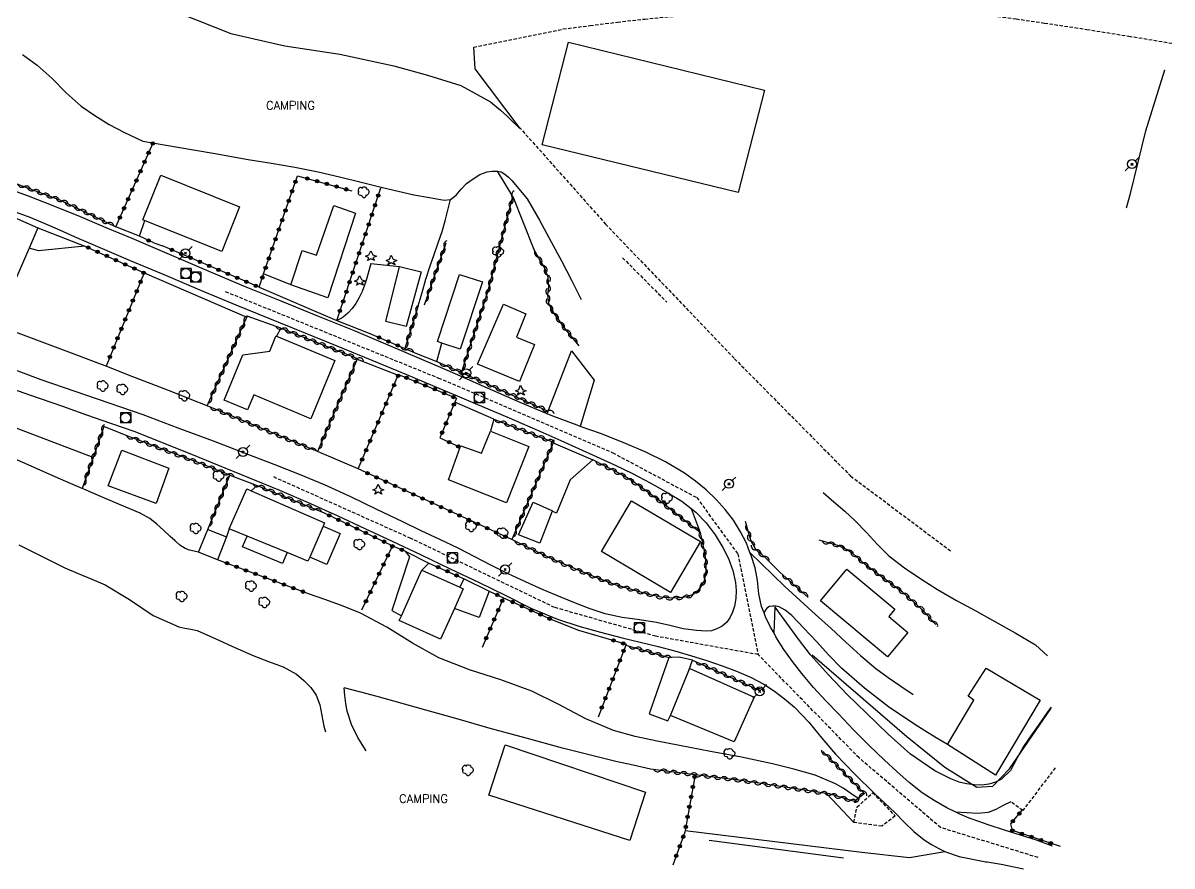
# Model space of a CAD drawing. Header units: millimetres. Extents: x 143000 to 143957, y 139149 to 140000.
# Drawn here: x 143482.5 to 143652.6, y 139247 to 139371.8 of the extents above; entities that cross this region are included whole.
import ezdxf
from ezdxf.enums import TextEntityAlignment as Align

# ---------------------------------------------------------------- set-up
doc = ezdxf.new("R2010")
doc.units = ezdxf.units.MM
doc.linetypes.add('DASHED', pattern=[0.75, 0.5, -0.25])
doc.layers.get('0').update_dxf_attribs({"linetype": 'CONTINUOUS'})
for name, color, linetype in [('W0001', 6, 'DASHED'), ('W0008', 7, 'CONTINUOUS'), ('W0017', 7, 'CONTINUOUS'), ('W0101', 7, 'CONTINUOUS'), ('W0104', 1, 'CONTINUOUS'), ('W0112', 1, 'DASHED'), ('W0211', 2, 'CONTINUOUS'), ('W0214', 2, 'CONTINUOUS'), ('W0300', 7, 'CONTINUOUS'), ('W0303', 7, 'CONTINUOUS'), ('W0310', 3, 'CONTINUOUS'), ('W0322', 7, 'CONTINUOUS'), ('W0323', 7, 'CONTINUOUS'), ('W0330', 7, 'CONTINUOUS'), ('W0420', 7, 'CONTINUOUS'), ('W0473', 7, 'CONTINUOUS'), ('W0515', 5, 'CONTINUOUS'), ('W0984', 7, 'CONTINUOUS')]:
    doc.layers.add(name, color=color, linetype=linetype)
doc.styles.get("Standard").update_dxf_attribs({"font": 'romans.shx', "width": 0.85})

# ---------------------------------------------------------------- blocks, each defined once
blk = doc.blocks.new('T420')
for p, q in [((0.75, 0.75), (-0.75, 0.75)), ((-0.75, 0.75), (-0.75, -0.75)), ((0.75, 0.75), (0.75, -0.75)), ((0.75, -0.75), (-0.75, -0.75))]:
    blk.add_line(p, q)
blk.add_ellipse((0, 0), major_axis=(-0.53, 0.53), ratio=1, start_param=3.926991, end_param=10.210176)
blk = doc.blocks.new('T300')
for p, q in [((-0.8, 0.51), (-0.86, 0.34)), ((-0.86, 0.34), (-0.86, 0.17)), ((-0.86, 0.17), (-0.74, 0.06)), ((-0.69, 0.63), (-0.8, 0.51)), ((-0.8, -0.06), (-0.74, 0.06)), ((-0.74, 0.06), (-0.69, 0.11)), ((-0.57, 0.69), (-0.69, 0.63)), ((-0.46, 0.69), (-0.57, 0.69)), ((-0.29, 0.63), (-0.46, 0.69)), ((-0.29, 0.63), (-0.17, 0.74)), ((-0.23, 0.57), (-0.29, 0.63)), ((-0.17, 0.74), (-0.06, 0.8)), ((-0.06, 0.8), (0.06, 0.8)), ((0.06, 0.8), (0.23, 0.74)), ((0.23, 0.74), (0.34, 0.63)), ((0.34, 0.63), (0.4, 0.51)), ((0.46, 0.46), (0.34, 0.46)), ((0.4, 0.51), (0.4, 0.46)), ((0.57, 0.4), (0.46, 0.46)), ((0.57, 0.4), (0.69, 0.29)), ((0.69, 0.29), (0.74, 0.17)), ((0.74, 0.06), (0.69, -0.17)), ((0.74, 0.17), (0.74, 0.06)), ((-0.8, -0.17), (-0.8, -0.06)), ((-0.8, -0.23), (-0.8, -0.17)), ((-0.74, -0.34), (-0.8, -0.23)), ((-0.69, -0.4), (-0.74, -0.34)), ((-0.51, -0.46), (-0.69, -0.4)), ((-0.4, -0.46), (-0.51, -0.46)), ((-0.4, -0.46), (-0.34, -0.46)), ((-0.34, -0.46), (-0.34, -0.4)), ((-0.34, -0.51), (-0.34, -0.46)), ((-0.29, -0.63), (-0.34, -0.51)), ((-0.17, -0.74), (-0.29, -0.63)), ((-0.06, -0.8), (-0.17, -0.74)), ((0.06, -0.8), (-0.06, -0.8)), ((0.17, -0.74), (0.06, -0.8)), ((0.23, -0.69), (0.17, -0.74)), ((0.29, -0.46), (0.23, -0.46)), ((0.29, -0.63), (0.23, -0.69)), ((0.46, -0.4), (0.29, -0.46)), ((0.34, -0.51), (0.29, -0.63)), ((0.34, -0.51), (0.34, -0.46)), ((0.57, -0.34), (0.46, -0.4)), ((0.63, -0.29), (0.57, -0.34)), ((0.69, -0.17), (0.63, -0.29))]:
    blk.add_line(p, q)
blk = doc.blocks.new('T303')
for p, q in [((-0.77, 0), (-0.28, 0.21)), ((-0.28, -0.21), (-0.77, 0)), ((-0.28, 0.21), (0, 0.83)), ((0, 0.83), (0.28, 0.21)), ((0.28, 0.21), (0.83, 0)), ((0.83, 0), (0.28, -0.21)), ((-0.49, -0.63), (-0.28, -0.21)), ((0, -0.35), (-0.49, -0.63)), ((0.56, -0.63), (0, -0.35)), ((0.28, -0.21), (0.56, -0.63))]:
    blk.add_line(p, q)
blk = doc.blocks.new('T473')
for p, q in [((-0.166667, 0.166667), (0.166667, -0.166667)), ((-0.166667, -0.166667), (0.166667, 0.166667)), ((0.500001, 0.500001), (1.000002, 1.000002)), ((-1.000002, -1.000002), (-0.500001, -0.500001))]:
    blk.add_line(p, q)
blk.add_ellipse((0, 0), major_axis=(0.471405, 0.471405), ratio=1, start_param=5.4977871438, end_param=11.780972451)
blk = doc.blocks.new('t323o')
at = {"color": 0, "linetype": 'Continuous'}
for radius in [0.25, 0.15]:
    blk.add_circle((0, 0), radius, dxfattribs=at)
blk = doc.blocks.new('t322o')
at = {"color": 0, "linetype": 'Continuous'}
for radius in [0.25, 0.15]:
    blk.add_circle((0, 0), radius, dxfattribs=at)
blk = doc.blocks.new('t310o')
at = {"color": 0, "linetype": 'Continuous'}
for centre, start, end in [((-0.5, 0.38), 216.8699, 323.1304), ((0.5, -0.37), 36.8699, 143.1303)]:
    blk.add_arc(centre, 0.625, start, end, dxfattribs=at)

msp = doc.modelspace()

# ---------------------------------------------------------------- linework, layer by layer
at = {"layer": 'W0001'}
for points in [[(143512.42, 139332.07), (143543.98, 139319.27), (143569.77, 139308.21), (143582.21, 139301.57), (143588.29, 139293.26), (143591.31, 139278.34)], [(143591.31, 139278.34), (143576.14, 139281.05), (143561.17, 139285.31), (143539.89, 139295.53), (143519.53, 139304.65)], [(143632.75, 139248.31), (143618.32, 139252.73), (143606.24, 139263.06), (143591.31, 139278.34)]]:
    msp.add_lwpolyline(points, dxfattribs=at)
at = {"layer": 'W0008'}
for points in [[(143498.61, 139339.9), (143494.8, 139341.51), (143491, 139343.12), (143487.18, 139344.67), (143483.27, 139346.17), (143479.34, 139347.62)], [(143480.93, 139343.99), (143483.49, 139343.05), (143485.69, 139342.14), (143487.88, 139341.18), (143490.06, 139340.22), (143492.82, 139339.04), (143495.57, 139337.86), (143498.32, 139336.68)], [(143634.91, 139249.99), (143632.54, 139250.85), (143630.15, 139251.61), (143627.76, 139252.37), (143625.38, 139253.16), (143623.97, 139253.65), (143622.57, 139254.15), (143621.19, 139254.71), (143620.57, 139255.01), (143619.26, 139255.65), (143617.38, 139256.73), (143615.58, 139257.9), (143613.66, 139259.4), (143611.83, 139261.03), (143610.03, 139262.7), (143607.7, 139264.93), (143605.42, 139267.22), (143603.18, 139269.56), (143601.32, 139271.51), (143599.49, 139273.49), (143597.76, 139275.55), (143596.4, 139277.3), (143595.11, 139279.1), (143593.94, 139280.97), (143593.66, 139281.49), (143593.14, 139282.42), (143592.41, 139283.92), (143592.18, 139284.5), (143591.81, 139285.45), (143591.42, 139287.34), (143591.21, 139289.29), (143590.86, 139291.2), (143590.28, 139293.02), (143590.1, 139293.46), (143589.57, 139294.81), (143588.71, 139296.51), (143587.64, 139298.21), (143586.41, 139299.81), (143585.08, 139301.31), (143583.61, 139302.71), (143582.04, 139303.99), (143580.4, 139305.18), (143577.61, 139306.85), (143574.67, 139308.27), (143571.67, 139309.58), (143568.11, 139311), (143564.95, 139312.11), (143564.49, 139312.27), (143560.89, 139313.6), (143560.06, 139313.95), (143556.05, 139315.64), (143551.25, 139317.78), (143546.44, 139319.9), (143543.51, 139321.16), (143541.49, 139322.03), (143536.53, 139324.14), (143531.56, 139326.23), (143526.14, 139328.44), (143520.7, 139330.62), (143515.27, 139332.83), (143509.7, 139335.17), (143504.16, 139337.53), (143498.61, 139339.9)], [(143498.32, 139336.68), (143503.54, 139334.47), (143508.75, 139332.27), (143513.98, 139330.09), (143518.96, 139328.06), (143523.95, 139326.06), (143528.94, 139324.05), (143534.1, 139321.92), (143539.25, 139319.78), (143544.39, 139317.62), (143546.75, 139316.63), (143549.42, 139315.5), (143554.44, 139313.36), (143559.44, 139311.19), (143562.08, 139310.03), (143564.71, 139308.86), (143567.33, 139307.66), (143570.03, 139306.41), (143572.71, 139305.14), (143575.33, 139303.75), (143577.69, 139302.44), (143580.01, 139301.05), (143580.72, 139300.48), (143581.39, 139299.96), (143582.09, 139299.4), (143583.59, 139297.82), (143584.94, 139296.07), (143586.08, 139294.21), (143586.9, 139292.55), (143587.58, 139290.8), (143587.96, 139289.01), (143588.04, 139287.84), (143588.01, 139286.65), (143587.8, 139285.5), (143587.51, 139284.63), (143587.13, 139283.79), (143586.61, 139283.08), (143585.97, 139282.55), (143585.21, 139282.14), (143584.41, 139281.87), (143583.69, 139281.8), (143582.94, 139281.83), (143582.19, 139281.9), (143580.2, 139282.17), (143578.23, 139282.63), (143576.26, 139283.08), (143573.72, 139283.47), (143571.18, 139283.85), (143568.68, 139284.38), (143566.46, 139285.1), (143564.28, 139285.95), (143562.11, 139286.84), (143559.48, 139287.94), (143556.88, 139289.1), (143554.3, 139290.31), (143551.82, 139291.54), (143549.37, 139292.82), (143546.9, 139294.08), (143544.17, 139295.39), (143541.42, 139296.67), (143538.68, 139297.96), (143534.83, 139299.82), (143530.99, 139301.69), (143527.11, 139303.46), (143523.39, 139305), (143519.64, 139306.46), (143515.88, 139307.91), (143510.67, 139309.9), (143505.46, 139311.87), (143500.25, 139313.83)], [(143500.25, 139313.83), (143495.21, 139315.54), (143490.17, 139317.25), (143485.15, 139319.01), (143479.15, 139321.25)], [(143478.87, 139318.35), (143483.58, 139316.72), (143488.3, 139315.1), (143491.86, 139313.84), (143495.43, 139312.6), (143499, 139311.35)], [(143499, 139311.35), (143503.08, 139309.71), (143507.16, 139308.08), (143511.24, 139306.43), (143515.85, 139304.56), (143520.46, 139302.67), (143525.04, 139300.7), (143527.22, 139299.72), (143529.08, 139298.87), (143533.09, 139296.99), (143537.11, 139295.1), (143541.41, 139293.08), (143545.72, 139291.04), (143550.02, 139289.01), (143553.84, 139287.12), (143557.66, 139285.23), (143561.58, 139283.57), (143564.74, 139282.55), (143567.96, 139281.68), (143571.19, 139280.84), (143573.84, 139280.18), (143576.49, 139279.53), (143579.13, 139278.83), (143581.43, 139278.17), (143583.72, 139277.45), (143585.98, 139276.66), (143588.08, 139275.87), (143590.16, 139275.01), (143592.14, 139273.98), (143593.72, 139272.94), (143595.23, 139271.77), (143596.67, 139270.54), (143598.8, 139268.34), (143600.74, 139265.95), (143602.74, 139263.61), (143605.6, 139260.65), (143608.54, 139257.78), (143611.53, 139254.95), (143612.94, 139253.55), (143614.36, 139252.16), (143615.89, 139250.92), (143616.96, 139250.24), (143618.07, 139249.62), (143618.95, 139249.2), (143619.21, 139249.08), (143621.09, 139248.45), (143623.05, 139248.04), (143625.02, 139247.67), (143625.2, 139247.65), (143627.31, 139247.32), (143627.31, 139247.32), (143630.59, 139246.63)]]:
    msp.add_lwpolyline(points, dxfattribs=at)
at = {"layer": 'W0017'}
for points in [[(143499.7, 139340.24), (143500.49, 139342.58)], [(143491.63, 139338.8), (143484.75, 139338.08), (143483.36, 139338.49)], [(143533.96, 139336.21), (143533.68, 139335.14), (143533.39, 139334.06), (143533.05, 139333), (143532.67, 139332.08), (143532.24, 139331.17), (143531.72, 139330.31), (143531.19, 139329.56), (143530.58, 139328.85), (143529.89, 139328.27), (143529.58, 139328.09), (143529.25, 139327.92), (143528.92, 139327.76)], [(143533.96, 139336.21), (143538.2, 139335.78)], [(143522.13, 139333.06), (143518.09, 139334.68)], [(143520.62, 139326.65), (143520, 139325.45)], [(143543.73, 139321.69), (143544.47, 139324.44)], [(143560.06, 139313.95), (143560.23, 139314.38), (143560.27, 139314.49), (143563.67, 139323.29), (143567.05, 139318.97), (143564.95, 139312.11)], [(143552.16, 139313.2), (143551.66, 139311.42)], [(143566.82, 139307.14), (143563.48, 139304.18), (143561.44, 139299.28), (143560.83, 139299.56)], [(143513.01, 139296.95), (143512.61, 139295.76)], [(143539.06, 139293.65), (143539.7, 139292.78), (143537.05, 139284.86), (143538.48, 139284.05)], [(143590.1, 139293.46), (143591.82, 139291.78), (143593.54, 139290.1), (143595.27, 139288.43), (143597.53, 139286.34), (143599.81, 139284.27), (143602.1, 139282.21), (143604.28, 139280.19), (143606.48, 139278.19), (143608.75, 139276.28), (143610.56, 139274.95), (143612.41, 139273.68), (143614.27, 139272.41)], [(143542.56, 139291.89), (143541.52, 139290.84)], [(143547.14, 139288.31), (143547.8, 139289.55)], [(143551.46, 139287.72), (143549.98, 139283.83), (143546.33, 139285.15)], [(143619.33, 139265.04), (143617.66, 139266.04), (143616, 139267.03), (143614.35, 139268.07), (143610.63, 139270.62), (143607.05, 139273.36), (143603.65, 139276.33), (143601.76, 139278.25), (143599.93, 139280.26), (143598.06, 139282.23), (143597.18, 139283.18), (143596.3, 139284.13), (143595.29, 139284.9), (143594.86, 139285.15), (143594.41, 139285.39), (143593.96, 139285.51), (143593.48, 139285.52), (143592.99, 139285.44), (143592.6, 139285.23), (143592.44, 139285.01), (143592.31, 139284.76), (143592.18, 139284.5)], [(143578.1, 139277.91), (143575.15, 139269.57), (143577.93, 139268.54), (143578.31, 139269.32)], [(143581.07, 139275.99), (143581.61, 139277.51)], [(143605.49, 139253.5), (143601.43, 139257.77)], [(143580.5, 139252.29), (143606.67, 139249.08), (143613.71, 139248.32), (143618.95, 139249.2)]]:
    msp.add_lwpolyline(points, dxfattribs=at)
at = {"layer": 'W0101'}
for points in [[(143648.7, 139355.87), (143651.53, 139364.87), (143651.53, 139364.87), (143651.53, 139364.87)], [(143646.43, 139346.57), (143648.7, 139355.87)], [(143645.83, 139344.47), (143646.43, 139346.57)]]:
    msp.add_lwpolyline(points, dxfattribs=at)
at = {"layer": 'W0104'}
for points in [[(143563.21, 139368.97), (143592.24, 139361.89), (143588.36, 139346.71), (143559.32, 139353.79)], [(143502.85, 139349.31), (143514.54, 139344.62), (143511.89, 139338.01), (143500.2, 139342.7)], [(143477.71, 139344.53), (143484.67, 139341.49), (143483.36, 139338.49), (143479.05, 139328.62), (143472.09, 139331.66)], [(143531.69, 139343.67), (143527.62, 139331.14), (143522.13, 139333.06), (143523.78, 139338.14), (143525.93, 139337.44), (143528.51, 139344.79)], [(143541.44, 139334.97), (143539.2, 139326.89), (143536.17, 139327.65), (143538.2, 139335.78)], [(143550.49, 139333.49), (143547.2, 139323.54), (143544.47, 139324.44), (143543.81, 139324.66), (143547.1, 139334.61)], [(143558.2, 139324.23), (143555.98, 139318.77), (143549.74, 139321.31), (143553.59, 139330.2), (143556.92, 139328.77), (143555.52, 139325.33)], [(143512.23, 139316.01), (143515, 139322.68), (143519, 139323.25), (143519.92, 139325.48), (143520, 139325.45), (143528.64, 139321.86), (143525.06, 139313.25), (143516.62, 139316.76), (143515.71, 139314.57)], [(143554.05, 139300.79), (143545.47, 139304.2), (143547.21, 139309.01), (143547.3, 139309.24), (143550.35, 139308.13), (143551.66, 139311.42), (143557.37, 139309.14)], [(143497.09, 139308.61), (143504.08, 139305.92), (143502.18, 139300.72), (143495.05, 139303.31)], [(143513.01, 139296.95), (143515.58, 139302.86), (143516.23, 139302.57), (143516.27, 139302.56), (143527.12, 139297.82), (143526.9, 139297.33), (143524.91, 139292.75), (143524.66, 139292.17), (143521.58, 139293.43), (143515.64, 139295.87)], [(143557.99, 139300.9), (143560.85, 139299.62), (143560.83, 139299.56), (143558.99, 139294.84), (143555.83, 139296.07)], [(143568.11, 139293.6), (143572.55, 139301.1), (143582.77, 139295.05), (143578.32, 139287.55)], [(143509.82, 139296.87), (143512.61, 139295.76), (143511.27, 139292.38), (143508.47, 139293.5)], [(143538.18, 139283.38), (143538.48, 139284.05), (143541.23, 139290.18), (143541.52, 139290.84), (143547.14, 139288.31), (143547.64, 139288.09), (143546.33, 139285.15), (143544.3, 139280.63)], [(143613.49, 139281.6), (143610.48, 139277.99), (143600.54, 139286.27), (143604.46, 139290.97), (143611.55, 139285.07), (143610.64, 139283.98)], [(143578.31, 139269.32), (143581.07, 139275.99), (143581.19, 139276.28), (143590.7, 139272.05), (143587.75, 139265.42)], [(143625.06, 139276.35), (143633.08, 139271.57), (143626.46, 139260.47), (143619.33, 139265.04), (143623.24, 139271.61), (143622.38, 139272.17)], [(143553.85, 139264.99), (143574.62, 139257.98), (143572.3, 139250.8), (143551.44, 139257.53)]]:
    msp.add_lwpolyline(points, close=True, dxfattribs=at)
for points in [[(143526.9, 139297.33), (143529.41, 139296.27), (143527.47, 139291.67), (143524.91, 139292.75)], [(143521.58, 139293.43), (143520.89, 139291.8), (143514.97, 139294.3), (143515.64, 139295.87)]]:
    msp.add_lwpolyline(points, dxfattribs=at)
at = {"layer": 'W0112'}
for points in [[(143562.43, 139370.92), (143566.45, 139371.43), (143570.48, 139371.94), (143574.51, 139372.39), (143578.88, 139372.8), (143583.26, 139373.14), (143587.64, 139373.42), (143591.02, 139373.64), (143594.39, 139373.82), (143597.77, 139373.93), (143601.76, 139373.95), (143605.75, 139373.87), (143609.74, 139373.77), (143613.51, 139373.71), (143617.28, 139373.63), (143621.05, 139373.43), (143625.28, 139372.99), (143629.51, 139372.41), (143633.72, 139371.8), (143639.96, 139370.86), (143646.19, 139369.86), (143652.58, 139368.82)], [(143549.19, 139368.21), (143562.43, 139370.92)], [(143555.93, 139356.4), (143568.72, 139342.05), (143587.81, 139322.13), (143605, 139304.77), (143619.78, 139293.7)], [(143571.23, 139337.07), (143577.78, 139330.51)], [(143635.3, 139261.58), (143630.48, 139255.26), (143628.7, 139256.56)]]:
    msp.add_lwpolyline(points, dxfattribs=at)
msp.add_lwpolyline([(143605.94, 139255.76), (143608.28, 139257.9), (143611.58, 139254.46), (143609.62, 139252.93), (143605.49, 139253.5)], close=True, dxfattribs=at)
at = {"layer": 'W0211'}
for points in [[(143482.39, 139367.15), (143484.56, 139365.55), (143486.77, 139363.58), (143488.86, 139361.46), (143491.08, 139359.51), (143493.09, 139358.1), (143495.2, 139356.81), (143497.37, 139355.64), (143498.31, 139355.19), (143499.25, 139354.76), (143500.19, 139354.33)], [(143500.19, 139354.33), (143505.4, 139353.43), (143510.61, 139352.53), (143515.81, 139351.62), (143519.27, 139351.04), (143522.72, 139350.45), (143526.16, 139349.79), (143529.34, 139349.05), (143532.51, 139348.24), (143535.68, 139347.47), (143538, 139346.91), (143540.32, 139346.36), (143542.66, 139345.96), (143543.73, 139345.77), (143544.8, 139345.61), (143545.77, 139345.71), (143546.62, 139346.31), (143547.35, 139347.2), (143548.14, 139348.03), (143549.09, 139348.74), (143550.1, 139349.37), (143551.17, 139349.76), (143551.87, 139349.87), (143552.6, 139349.89), (143552.71, 139349.87), (143553.27, 139349.76), (143553.82, 139349.45), (143554.33, 139348.99), (143554.82, 139348.52), (143557.13, 139345.8), (143558.96, 139342.64), (143560.68, 139339.43), (143562.21, 139336.61), (143563.67, 139333.74), (143565.12, 139330.88)], [(143509.75, 139315.14), (143507.2, 139316.15), (143504.65, 139317.15), (143502.1, 139318.15), (143498.09, 139319.71), (143494.76, 139321), (143494.08, 139321.26), (143490.06, 139322.8), (143485.72, 139324.44), (143481.37, 139326.07)], [(143532.09, 139305.81), (143526.09, 139308.37)], [(143508.47, 139293.5), (143507.8, 139293.65), (143507.12, 139293.81), (143506.48, 139294.04), (143505.7, 139294.55), (143504.97, 139295.18), (143504.26, 139295.83), (143503.27, 139296.74), (143502.3, 139297.66), (143501.26, 139298.48), (143499.82, 139299.27), (143498.29, 139299.91), (143496.76, 139300.54), (143494.11, 139301.7), (143491.45, 139302.82), (143491.23, 139302.92), (143488.8, 139303.95), (143486.01, 139305.17), (143483.21, 139306.4), (143480.42, 139307.64)], [(143600.93, 139302.31), (143602.53, 139300.92), (143604.12, 139299.54), (143605.69, 139298.11), (143607.35, 139296.39), (143608.96, 139294.62), (143610.66, 139292.96), (143612.96, 139291.17), (143615.39, 139289.54), (143617.87, 139287.98), (143620.67, 139286.35), (143623.53, 139284.81), (143626.34, 139283.21), (143629.37, 139281.54), (143632.35, 139279.8), (143634.17, 139278.13)], [(143581.39, 139299.96), (143582.7, 139296.4)], [(143606.14, 139257.06), (143605.02, 139257.8), (143603.9, 139258.55), (143602.75, 139259.23), (143599.77, 139260.48), (143596.61, 139261.37), (143593.42, 139262.16), (143588.86, 139263.17), (143584.24, 139263.98), (143579.64, 139264.86), (143576.36, 139265.52), (143573.09, 139266.21), (143569.89, 139267.1), (143565.8, 139268.85), (143561.82, 139270.95), (143557.8, 139272.92), (143553.2, 139274.58), (143548.55, 139276.09), (143544.01, 139277.87), (143540.12, 139280.01), (143536.33, 139282.38), (143532.41, 139284.48), (143529.88, 139285.5), (143527.31, 139286.42), (143524.73, 139287.34)], [(143634.69, 139270.55), (143634.21, 139269.92), (143633.03, 139268.17), (143631.8, 139266.46), (143630.59, 139264.75), (143629.62, 139262.97), (143628.67, 139261.19), (143627.36, 139259.88), (143626.45, 139259.47), (143625.44, 139259.18), (143624.42, 139259.03), (143623.29, 139259.04), (143622.15, 139259.2), (143621.05, 139259.48), (143619.82, 139259.93), (143618.63, 139260.52), (143617.47, 139261.15), (143613.85, 139263.61), (143610.55, 139266.58), (143607.37, 139269.66), (143604.49, 139272.44), (143601.71, 139275.32), (143599.08, 139278.32), (143597.27, 139280.62), (143595.54, 139282.99), (143593.82, 139285.36)], [(143533.28, 139264.1), (143533.17, 139264.26), (143532.06, 139266.07), (143531.11, 139267.98), (143530.44, 139269.97), (143530.24, 139271.11), (143530.12, 139272.27), (143530.01, 139273.43)]]:
    msp.add_lwpolyline(points, dxfattribs=at)
at = {"layer": 'W0214'}
for points in [[(143505.89, 139373.14), (143513.25, 139370.23), (143521.21, 139368.43), (143529.36, 139367.2), (143537.37, 139365.47), (143542.35, 139364.1), (143547.27, 139362.54), (143551.69, 139360.16), (143553.18, 139358.92), (143554.08, 139358.05), (143554.6, 139357.56), (143556.01, 139356.2)], [(143593.66, 139281.49), (143593.82, 139285.36)], [(143575.39, 139261.38), (143572.81, 139261.96), (143570.24, 139262.54), (143567.68, 139263.14), (143562.32, 139264.5), (143556.98, 139265.95), (143551.65, 139267.42), (143546.88, 139268.76), (143542.12, 139270.12), (143537.36, 139271.46), (143534.91, 139272.12), (143532.46, 139272.78), (143530.01, 139273.43)], [(143628.7, 139256.56), (143627.6, 139255.98), (143626.5, 139255.39), (143625.37, 139254.96), (143623.81, 139254.8), (143622.19, 139254.9), (143620.57, 139255.01)]]:
    msp.add_lwpolyline(points, dxfattribs=at)
at = {"layer": 'W0300'}
for points in [[(143599.32, 139278.31), (143613.31, 139266.21), (143618.95, 139261.68), (143623.7, 139258.74), (143626.05, 139258.85), (143628.52, 139261.42), (143634.7, 139270.43)], [(143584.06, 139250.87), (143603.93, 139248.28)]]:
    msp.add_lwpolyline(points, dxfattribs=at)
at = {"layer": 'W0310'}
for points in [[(143477.03, 139349.68), (143488.02, 139345.57), (143496.21, 139341.64)], [(143547.39, 139320.07), (143551.28, 139332.01), (143554.98, 139346.13)], [(143541.9, 139330.11), (143545.11, 139339.28)], [(143564.82, 139324.02), (143563.73, 139325.35), (143562.64, 139326.68), (143561.63, 139328.07), (143561.14, 139328.79), (143560.68, 139329.54), (143560.33, 139330.31), (143560.19, 139331.56), (143560.3, 139332.88), (143560.24, 139334.16), (143559.68, 139335.62), (143558.86, 139337.02), (143558.04, 139338.42)], [(143540.99, 139329.95), (143539.02, 139323.64), (143540.72, 139322.92)], [(143509.75, 139315.14), (143515.29, 139327.61)], [(143520.62, 139326.65), (143531.99, 139322.14), (143531.96, 139322.08), (143526.09, 139308.37)], [(143543.73, 139321.69), (143547.39, 139320.07), (143560.23, 139314.38)], [(143526.09, 139308.37), (143509.75, 139315.14)], [(143494.43, 139312.11), (143492.83, 139307.5), (143491.23, 139302.92)], [(143552.16, 139313.2), (143560.99, 139309.76), (143560.96, 139309.68), (143554.86, 139295.35)], [(143509.82, 139296.87), (143513.11, 139304.9), (143508.38, 139306.77), (143498, 139310.64)], [(143582.7, 139296.4), (143580.82, 139297.89), (143578.94, 139299.38), (143577.03, 139300.84), (143575.3, 139302.13), (143573.55, 139303.4), (143571.75, 139304.58), (143570.14, 139305.48), (143568.48, 139306.31), (143566.82, 139307.14)], [(143516.27, 139302.56), (143517.12, 139303.38), (143527.03, 139299.3)], [(143592.29, 139292.77), (143591.83, 139293.14), (143591.36, 139293.51), (143590.95, 139293.9), (143590.26, 139295.14), (143589.85, 139296.58), (143589.45, 139298.02)], [(143582.7, 139296.4), (143583.06, 139294.8), (143583.43, 139293.21), (143583.58, 139291.61), (143583.55, 139290.76), (143583.47, 139289.92), (143583.25, 139289.13), (143582.87, 139288.44), (143582.36, 139287.8), (143581.77, 139287.29), (143580.77, 139286.87), (143579.62, 139286.72), (143578.47, 139286.69), (143576.89, 139286.83), (143575.3, 139287.2), (143573.73, 139287.63), (143570.18, 139288.68), (143566.7, 139289.98), (143563.27, 139291.4), (143560.44, 139292.66), (143557.65, 139294.01), (143554.86, 139295.35)], [(143617.64, 139282.77), (143616.85, 139283.63), (143616.07, 139284.48), (143615.27, 139285.32), (143612.68, 139287.57), (143609.91, 139289.62), (143607.16, 139291.69), (143606.26, 139292.46), (143605.36, 139293.23), (143604.41, 139293.89), (143603.11, 139294.46), (143601.73, 139294.86), (143600.34, 139295.26)], [(143594.54, 139290.54), (143598.71, 139286.81)], [(143571.71, 139279.72), (143578.1, 139277.91)], [(143581.61, 139277.51), (143591.58, 139273.03)], [(143600.88, 139264.01), (143607.04, 139257.8), (143606.14, 139257.06), (143605.58, 139256.6), (143601.86, 139257.71), (143601.43, 139257.77), (143588.83, 139259.7), (143581.96, 139260.56), (143575.39, 139261.38)]]:
    msp.add_lwpolyline(points, dxfattribs=at)
at = {"layer": 'W0322'}
for points in [[(143554.86, 139295.35), (143532.09, 139305.81)], [(143524.73, 139287.34), (143511.27, 139292.38)]]:
    msp.add_lwpolyline(points, dxfattribs=at)
at = {"layer": 'W0323'}
for points in [[(143496.21, 139341.64), (143501.72, 139354.06)], [(143517.41, 139332.72), (143518.09, 139334.68), (143523.11, 139349.19)], [(143523.11, 139349.19), (143531.17, 139346.96)], [(143528.92, 139327.76), (143535.45, 139347.42)], [(143491.63, 139338.8), (143500.4, 139334.81), (143494.76, 139321)], [(143501.83, 139339.26), (143499.7, 139340.24)], [(143517.41, 139332.72), (143503.14, 139338.82)], [(143533.81, 139325.85), (143539.02, 139323.64)], [(143532.09, 139305.81), (143538.03, 139319.7), (143538.07, 139319.8), (143546.64, 139316.27), (143546.39, 139315.67), (143544.2, 139310.42)], [(143544.2, 139310.42), (143547.21, 139309.01)], [(143527.03, 139299.3), (143537.19, 139294.45), (143532.6, 139284.89)], [(143537.19, 139294.45), (143539.06, 139293.65)], [(143542.56, 139291.89), (143547.8, 139289.55)], [(143551.46, 139287.72), (143553.61, 139286.74), (143550.45, 139279.4)], [(143553.61, 139286.74), (143560.62, 139283.57)], [(143568.75, 139280.78), (143571.77, 139279.87), (143571.71, 139279.72), (143567.61, 139269.09)], [(143581.96, 139260.56), (143580.5, 139252.29), (143580.46, 139252.05), (143578.68, 139247.16)], [(143636.05, 139249.95), (143628.95, 139252.28), (143628.72, 139253.31), (143630.39, 139255.31)]]:
    msp.add_lwpolyline(points, dxfattribs=at)
at = {"layer": 'W0330'}
for points in [[(143555.93, 139356.4), (143549.42, 139365.01), (143549.19, 139368.21)], [(143554.98, 139346.13), (143552.71, 139349.87)], [(143540.99, 139329.95), (143541.56, 139331.93), (143542.13, 139333.91), (143542.73, 139335.88), (143543.32, 139337.57), (143543.94, 139339.25), (143544.51, 139340.95), (143544.95, 139342.53), (143545.36, 139344.12), (143545.77, 139345.71)], [(143554.98, 139346.13), (143558.04, 139338.42)], [(143484.67, 139341.49), (143491.63, 139338.8)], [(143499.7, 139340.24), (143496.21, 139341.64)], [(143501.83, 139339.26), (143503.14, 139338.82)], [(143500.4, 139334.81), (143515.59, 139328.25)], [(143517.41, 139332.72), (143528.92, 139327.76), (143533.81, 139325.85)], [(143520.62, 139326.65), (143515.66, 139328.41), (143515.29, 139327.61)], [(143531.96, 139322.08), (143538.03, 139319.7)], [(143540.72, 139322.92), (143543.73, 139321.69)], [(143492.83, 139307.5), (143472.45, 139315.24), (143473.97, 139320.16)], [(143552.16, 139313.2), (143546.39, 139315.67)], [(143498, 139310.64), (143494.43, 139312.11)], [(143560.96, 139309.68), (143566.82, 139307.14)], [(143513.11, 139304.9), (143517.12, 139303.38)], [(143539.06, 139293.65), (143542.56, 139291.89)], [(143594.54, 139290.54), (143592.29, 139292.77)], [(143547.8, 139289.55), (143551.46, 139287.72)], [(143560.62, 139283.57), (143564.73, 139281.95), (143568.75, 139280.78)], [(143581.61, 139277.51), (143579.62, 139277.96), (143578.1, 139277.91)]]:
    msp.add_lwpolyline(points, dxfattribs=at)
at = {"layer": 'W0515'}
for points in [[(143481.86, 139294.57), (143484.13, 139293.46), (143486.39, 139292.29), (143488.66, 139291.18), (143490.64, 139290.33), (143492.64, 139289.52), (143494.61, 139288.65), (143498.23, 139286.47), (143501.75, 139284.1), (143505.54, 139282.43), (143506.43, 139282.24), (143507.33, 139282.08), (143508.24, 139281.92)], [(143508.24, 139281.92), (143511.03, 139280.66), (143513.82, 139279.39), (143516.62, 139278.14), (143518.8, 139277.33), (143520.99, 139276.54), (143522.96, 139275.42), (143524.06, 139274.51), (143525.07, 139273.48), (143525.89, 139272.34), (143526.42, 139270.89), (143526.7, 139269.31), (143527.02, 139267.73), (143527.25, 139266.9)]]:
    msp.add_lwpolyline(points, dxfattribs=at)

# ---------------------------------------------------------------- block references
at = {"layer": 'W0300', "rotation": 359.9999899820874}
for p in [(143532.95, 139346.75), (143552.85, 139337.94), (143494.29, 139318.08), (143497.22, 139317.57), (143506.39, 139316.64), (143511.47, 139304.74), (143577.86, 139301.49), (143548.84, 139297.3), (143508.06, 139296.99), (143553.51, 139296.32), (143532.29, 139294.62), (143505.99, 139286.93), (143516.27, 139288.46), (143518.24, 139286.06), (143587.11, 139263.65), (143548.37, 139261.21)]:
    msp.add_blockref('T300', p, dxfattribs=at)
at = {"layer": 'W0303', "rotation": 359.9999899820874}
for p in [(143533.96, 139337.28), (143536.99, 139336.64), (143532.31, 139333.62), (143556.14, 139317.36), (143535.05, 139302.72)]:
    msp.add_blockref('T303', p, dxfattribs=at)
at = {"layer": 'W0310'}
for p, rotation in [((143482.65, 139347.58), 339.4982559746869), ((143484.05, 139347.05), 339.4982559746869), ((143485.46, 139346.53), 339.4982559746869), ((143486.86, 139346), 339.4982559746869), ((143488.26, 139345.46), 334.3510394273579), ((143554.56, 139344.53), 75.32876010049877), ((143554.94, 139345.98), 75.32876010049877), ((143489.61, 139344.81), 334.3510394273579), ((143490.96, 139344.16), 334.3510394273579), ((143492.31, 139343.51), 334.3510394273579), ((143554.18, 139343.08), 75.32876010049877), ((143493.67, 139342.86), 334.3510394273579), ((143495.02, 139342.21), 334.3510394273579), ((143553.8, 139341.62), 75.32876010049877), ((143553.42, 139340.17), 75.32876010049877), ((143544.87, 139338.61), 70.75339194092709), ((143553.04, 139338.72), 75.32876010049877), ((143544.38, 139337.2), 70.75339194092709), ((143552.66, 139337.27), 75.32876010049877), ((143558.76, 139337.18), 120.3938490555284), ((143543.39, 139334.36), 70.75339194092709), ((143543.88, 139335.78), 70.75339194092709), ((143551.9, 139334.37), 75.32876010049877), ((143552.28, 139335.82), 75.32876010049877), ((143559.52, 139335.89), 120.4064457401657), ((143560.1, 139334.51), 111.0007863298167), ((143542.89, 139332.95), 70.75339194092709), ((143551.52, 139332.92), 75.32876010049877), ((143560.29, 139333.04), 92.6005269725973), ((143542.4, 139331.53), 70.75339194092709), ((143551.11, 139331.48), 71.97751366884324), ((143560.19, 139331.54), 96.25465319147892), ((143550.64, 139330.05), 71.97751366884324), ((143560.43, 139330.07), 114.577666974655), ((143540.26, 139327.61), 252.6718136015202), ((143540.71, 139329.04), 252.6718136015202), ((143550.18, 139328.62), 71.97751366884324), ((143561.16, 139328.77), 123.871554975905), ((143514.62, 139326.11), 66.05457121016666), ((143515.23, 139327.48), 66.05457121016666), ((143520.82, 139326.57), 338.3568777574715), ((143539.82, 139326.18), 252.6718136015202), ((143549.71, 139327.2), 71.97751366884324), ((143562.02, 139327.53), 125.8873222276226), ((143562.92, 139326.34), 129.41351981404), ((143514.01, 139324.74), 66.05457121016666), ((143522.21, 139326.02), 338.3568777574715), ((143523.61, 139325.46), 338.3568777574715), ((143525, 139324.91), 338.3568777574715), ((143539.37, 139324.74), 252.6718136015202), ((143548.79, 139324.34), 71.97751366884324), ((143549.25, 139325.77), 71.97751366884324), ((143563.87, 139325.18), 129.4346608172132), ((143513.4, 139323.37), 66.05457121016666), ((143526.39, 139324.36), 338.3568777574715), ((143527.79, 139323.8), 338.3568777574715), ((143529.18, 139323.25), 338.3568777574715), ((143539.34, 139323.51), 336.9401794457565), ((143548.32, 139322.92), 71.97751366884324), ((143512.79, 139322), 66.05457121016666), ((143530.58, 139322.7), 338.3568777574715), ((143531.41, 139320.78), 246.8079676648603), ((143531.97, 139322.14), 338.3568777574715), ((143547.86, 139321.49), 71.97751366884324), ((143511.58, 139319.26), 66.05457121016666), ((143512.19, 139320.63), 66.05457121016666), ((143530.82, 139319.4), 246.8079676648603), ((143545.1, 139321.08), 336.1043417848385), ((143546.48, 139320.47), 336.1043417848385), ((143547.85, 139319.86), 336.0988399913378), ((143510.97, 139317.88), 66.05457121016666), ((143530.23, 139318.02), 246.8079676648603), ((143549.22, 139319.26), 336.0988399913378), ((143550.59, 139318.65), 336.0988399913378), ((143551.96, 139318.04), 336.0988399913378), ((143510.36, 139316.51), 66.05457121016666), ((143529.64, 139316.64), 246.8079676648603), ((143553.33, 139317.43), 336.0988399913378), ((143554.7, 139316.83), 336.0988399913378), ((143556.08, 139316.22), 336.0988399913378), ((143511.14, 139314.57), 157.479799284845), ((143529.04, 139315.26), 246.8079676648603), ((143557.45, 139315.61), 336.0988399913378), ((143558.82, 139315), 336.0988399913378), ((143560.19, 139314.39), 336.0988399913378), ((143512.52, 139313.99), 157.479799284845), ((143513.91, 139313.42), 157.479799284845), ((143515.29, 139312.84), 157.479799284845), ((143527.86, 139312.5), 246.8079676648603), ((143528.45, 139313.88), 246.8079676648603), ((143553.23, 139312.78), 338.7238338762423), ((143494.19, 139311.41), 250.7968980741847), ((143516.68, 139312.27), 157.479799284845), ((143518.06, 139311.7), 157.479799284845), ((143519.45, 139311.12), 157.479799284845), ((143527.27, 139311.13), 246.8079676648603), ((143554.62, 139312.24), 338.7238338762423), ((143556.02, 139311.7), 338.7238338762423), ((143557.42, 139311.15), 338.7238338762423), ((143493.7, 139310), 250.7968980741847), ((143498.79, 139310.35), 159.505692637182), ((143500.19, 139309.83), 159.505692637182), ((143501.6, 139309.3), 159.505692637182), ((143520.84, 139310.55), 157.479799284845), ((143522.22, 139309.97), 157.479799284845), ((143523.61, 139309.4), 157.479799284845), ((143526.68, 139309.75), 246.8079676648603), ((143558.82, 139310.61), 338.7238338762423), ((143560.21, 139310.06), 338.7238338762423), ((143560.73, 139309.15), 246.9414966876407), ((143492.71, 139307.16), 250.7996594460597), ((143493.21, 139308.58), 250.7968980741847), ((143503, 139308.78), 159.505692637182), ((143504.41, 139308.25), 159.505692637182), ((143505.81, 139307.72), 159.505692637182), ((143524.99, 139308.82), 157.479799284845), ((143560.14, 139307.77), 246.9414966876407), ((143492.22, 139305.75), 250.7996594460597), ((143507.22, 139307.2), 159.505692637182), ((143508.62, 139306.67), 158.485527791283), ((143510.02, 139306.12), 158.485527791283), ((143559.56, 139306.39), 246.9414966876407), ((143568.16, 139306.47), 153.2967204307078), ((143569.5, 139305.8), 153.2967204319157), ((143491.73, 139304.33), 250.7996594460597), ((143511.41, 139305.57), 158.485527791283), ((143512.81, 139305.02), 158.485527791283), ((143512.66, 139303.81), 67.70820338252612), ((143558.97, 139305.01), 246.9414966876407), ((143570.83, 139305.09), 150.9122926122639), ((143572.12, 139304.34), 146.8557305478857), ((143512.09, 139302.42), 67.70820338252612), ((143517.41, 139303.26), 337.597757177967), ((143518.8, 139302.69), 337.597757177967), ((143557.79, 139302.25), 246.9414966876407), ((143558.38, 139303.63), 246.9414966876407), ((143573.38, 139303.52), 146.8557305478857), ((143574.6, 139302.64), 144.042851558125), ((143511.52, 139301.04), 67.70820338252612), ((143520.19, 139302.12), 337.597757177967), ((143521.57, 139301.55), 337.597757177967), ((143522.96, 139300.98), 337.597757177967), ((143557.21, 139300.87), 246.9414966876407), ((143575.81, 139301.76), 143.1672350637332), ((143577.01, 139300.86), 143.1672350637332), ((143510.95, 139299.65), 67.70820338252612), ((143524.35, 139300.41), 337.597757177967), ((143525.73, 139299.83), 337.597757177967), ((143556.62, 139299.49), 246.9414966876407), ((143578.2, 139299.94), 142.5566858412616), ((143579.38, 139299.03), 141.5864631992625), ((143510.38, 139298.26), 67.70820338252612), ((143556.03, 139298.11), 246.9414966876407), ((143580.56, 139298.09), 141.5864631992625), ((143581.73, 139297.16), 141.60130351646), ((143555.44, 139296.73), 246.9414966876407), ((143582.91, 139295.48), 282.9841288217973), ((143589.85, 139296.57), 105.6082728364165), ((143556.21, 139294.7), 154.3449857539995), ((143557.56, 139294.05), 154.3449857539995), ((143583.24, 139294.02), 283.018211483869), ((143590.26, 139295.13), 119.3533444790137), ((143591.02, 139293.84), 136.1949534033079), ((143601.78, 139294.84), 163.8034042362564), ((143603.22, 139294.41), 156.5353648729012), ((143604.57, 139293.78), 145.2581252673707), ((143558.91, 139293.4), 154.3202983977482), ((143560.26, 139292.75), 154.3202983977482), ((143583.49, 139292.54), 275.1750678651588), ((143592.16, 139292.87), 141.673743720204), ((143605.77, 139292.88), 139.3198941543407), ((143561.63, 139292.13), 155.9453684945732), ((143563, 139291.52), 155.9453684945732), ((143564.39, 139290.94), 157.5485713240557), ((143583.56, 139291.05), 268.439008458193), ((143606.91, 139291.9), 139.3881981516353), ((143608.1, 139290.99), 143.1533852076076), ((143565.77, 139290.37), 157.5485713240557), ((143567.16, 139289.81), 159.4692047446152), ((143568.57, 139289.28), 159.4692047446152), ((143583.37, 139289.56), 254.1414012071365), ((143595.66, 139289.54), 318.2320596217961), ((143609.3, 139290.09), 143.1533852076076), ((143610.5, 139289.19), 143.4493697041994), ((143569.97, 139288.76), 159.4692047446152), ((143571.41, 139288.32), 163.4725744542254), ((143572.84, 139287.89), 163.4725744542254), ((143574.29, 139287.48), 164.921042317212), ((143581.62, 139287.23), 202.4929959285379), ((143582.71, 139288.24), 231.4931257795161), ((143596.78, 139288.54), 318.2320596217961), ((143597.9, 139287.54), 318.2320596217961), ((143611.7, 139288.3), 143.4493697041994), ((143612.9, 139287.39), 138.9508787241073), ((143575.74, 139287.1), 166.6384967421035), ((143577.2, 139286.8), 174.9522740483272), ((143578.7, 139286.69), 181.7930214656775), ((143580.19, 139286.8), 187.4739659225558), ((143614.03, 139286.4), 138.9508787241073), ((143615.16, 139285.42), 138.9508787241073), ((143616.2, 139284.34), 132.3499551181218), ((143617.21, 139283.23), 132.3135030804158), ((143573.16, 139279.31), 344.1577029727371), ((143574.6, 139278.9), 344.1577029727371), ((143576.04, 139278.49), 344.1577029727371), ((143577.49, 139278.09), 344.1577029727371), ((143582.98, 139276.9), 335.7932817951371), ((143584.35, 139276.28), 335.7932817951371), ((143585.71, 139275.67), 335.7932817951371), ((143587.08, 139275.05), 335.7932817951371), ((143588.45, 139274.44), 335.7932817951371), ((143589.82, 139273.82), 335.7932817951371), ((143591.19, 139273.21), 335.7932817951371), ((143601.41, 139263.48), 314.7591850153154), ((143602.47, 139262.41), 314.7591850153154), ((143603.53, 139261.35), 314.7591850153154), ((143576.87, 139261.2), 172.8449414855238), ((143578.36, 139261.01), 172.8449414855238), ((143579.85, 139260.82), 172.8449414855238), ((143581.34, 139260.64), 172.8449414855238), ((143582.83, 139260.45), 172.8493272944783), ((143584.32, 139260.26), 172.8493272944783), ((143604.58, 139260.28), 314.7591850153154), ((143585.8, 139260.08), 172.8493272944783), ((143587.29, 139259.89), 172.8493272944783), ((143588.78, 139259.7), 172.8493272944783), ((143590.26, 139259.48), 171.3283321186915), ((143591.75, 139259.25), 171.3283321186915), ((143593.23, 139259.02), 171.3283321186915), ((143594.71, 139258.8), 171.3283321186915), ((143596.2, 139258.57), 171.3283321186915), ((143605.64, 139259.21), 314.7591850153154), ((143606.69, 139258.15), 314.7591850153154), ((143597.68, 139258.35), 171.3283321186915), ((143599.16, 139258.12), 171.3283321186915), ((143600.64, 139257.89), 171.3283321186915), ((143602.12, 139257.63), 163.412360688504), ((143603.56, 139257.2), 163.412360688504), ((143604.99, 139256.78), 163.412360688504), ((143606.27, 139257.16), 219.421041432581)]:
    msp.add_blockref('t310o', p, dxfattribs=dict(at, rotation=rotation))
at = {"layer": 'W0322'}
for p, rotation in [((143533.46, 139305.18), 155.3141501551486), ((143534.82, 139304.56), 155.3141501551486), ((143536.18, 139303.93), 155.3141501551486), ((143537.55, 139303.3), 155.3141501551486), ((143538.91, 139302.68), 155.3141501551486), ((143540.27, 139302.05), 155.3141501551486), ((143541.63, 139301.42), 155.3141501551486), ((143543, 139300.8), 155.3141501551486), ((143544.36, 139300.17), 155.3141501551486), ((143545.72, 139299.55), 155.3141501551486), ((143547.09, 139298.92), 155.3141501551486), ((143548.45, 139298.29), 155.3141501551486), ((143549.81, 139297.67), 155.3141501551486), ((143551.17, 139297.04), 155.3141501551486), ((143552.54, 139296.41), 155.3141501551486), ((143553.9, 139295.79), 155.3141501551486), ((143512.67, 139291.86), 159.4616756528416), ((143514.08, 139291.33), 159.4616756528416), ((143515.48, 139290.8), 159.4616756528416), ((143516.89, 139290.28), 159.4616756528416), ((143518.29, 139289.75), 159.4616756528416), ((143519.69, 139289.23), 159.4616756528416), ((143521.1, 139288.7), 159.4616756528416), ((143522.5, 139288.17), 159.4616756528416), ((143523.91, 139287.65), 159.4616756528416)]:
    msp.add_blockref('t322o', p, dxfattribs=dict(at, rotation=rotation))
at = {"layer": 'W0323'}
for p, rotation in [((143501.68, 139353.98), 66.09400812285664), ((143501.07, 139352.61), 66.09400812285664), ((143500.46, 139351.24), 66.09400812285664), ((143499.86, 139349.86), 66.09400812285664), ((143524.55, 139348.79), 344.5213618346496), ((143498.64, 139347.12), 66.09400812285664), ((143499.25, 139348.49), 66.09400812285664), ((143522.8, 139348.31), 70.93132898048025), ((143526, 139348.39), 344.5213618346496), ((143527.44, 139347.99), 344.5213618346496), ((143528.89, 139347.59), 344.5213618346496), ((143530.33, 139347.19), 344.5213618346496), ((143498.03, 139345.75), 66.09400812285664), ((143521.82, 139345.48), 70.93132898048025), ((143522.31, 139346.9), 70.93132898048025), ((143535.07, 139346.27), 71.62453016473201), ((143497.43, 139344.38), 66.09400812285664), ((143521.33, 139344.06), 70.93132898048025), ((143534.6, 139344.85), 71.62453016473201), ((143496.82, 139343.01), 66.09400812285664), ((143520.84, 139342.64), 70.93132898048025), ((143533.65, 139342), 71.62453016473201), ((143534.12, 139343.42), 71.62453016473201), ((143520.35, 139341.23), 70.93132898048025), ((143533.18, 139340.57), 71.62453016473201), ((143492.13, 139338.57), 335.5334095594446), ((143501.06, 139339.61), 155.1838948675175), ((143519.86, 139339.81), 70.93132898048025), ((143532.7, 139339.15), 71.62453016473201), ((143493.5, 139337.95), 335.5334095594446), ((143494.87, 139337.33), 335.5334095594446), ((143496.23, 139336.71), 335.5334095594446), ((143504.52, 139338.23), 156.8566515983967), ((143505.9, 139337.64), 156.8566515983967), ((143507.28, 139337.05), 156.8566515983967), ((143518.88, 139336.97), 70.93132898048025), ((143519.37, 139338.39), 70.93132898048025), ((143532.23, 139337.73), 71.62453016473201), ((143497.6, 139336.08), 335.5334095594446), ((143498.96, 139335.46), 335.5334095594446), ((143508.66, 139336.46), 156.8566515983967), ((143510.03, 139335.87), 156.8566515983967), ((143511.41, 139335.28), 156.8566515983967), ((143518.39, 139335.56), 70.93132898048025), ((143531.76, 139336.3), 71.62453016473201), ((143499.87, 139333.5), 247.7763459019073), ((143500.33, 139334.84), 335.5334095594446), ((143512.79, 139334.7), 156.8566515983967), ((143514.17, 139334.11), 156.8566515983967), ((143515.55, 139333.52), 156.8566515983967), ((143517.9, 139334.14), 70.93564467985642), ((143530.81, 139333.46), 71.62453016473201), ((143531.29, 139334.88), 71.62453016473201), ((143499.3, 139332.11), 247.7763459019073), ((143516.93, 139332.93), 156.8566515983967), ((143530.34, 139332.03), 71.62453016473201), ((143498.73, 139330.72), 247.7763459019073), ((143529.87, 139330.61), 71.62453016473201), ((143498.16, 139329.33), 247.7763459019073), ((143529.39, 139329.19), 71.62453016473201), ((143497.03, 139326.55), 247.7763459019073), ((143497.6, 139327.94), 247.7763459019073), ((143496.46, 139325.16), 247.7763459019073), ((143535.19, 139325.27), 337.0019711242783), ((143495.89, 139323.78), 247.7763459019073), ((143536.57, 139324.68), 337.0019711242783), ((143537.95, 139324.09), 337.0019711242783), ((143495.33, 139322.39), 247.7763459019073), ((143537.4, 139318.22), 66.86614145037997), ((143537.99, 139319.6), 66.86614145037997), ((143539.26, 139319.31), 337.5865677268537), ((143540.65, 139318.74), 337.5865677268537), ((143542.03, 139318.17), 337.5865677268537), ((143536.81, 139316.85), 66.86614145037997), ((143543.42, 139317.6), 337.5865677268537), ((143544.81, 139317.02), 337.5865677268537), ((143546.19, 139316.45), 337.5865677268537), ((143536.22, 139315.47), 66.86614145037997), ((143546.25, 139315.33), 247.3631018623546), ((143535.63, 139314.09), 66.86614145037997), ((143545.67, 139313.94), 247.3631018623546), ((143534.45, 139311.33), 66.86614145037997), ((143535.04, 139312.71), 66.86614145037997), ((143545.09, 139312.56), 247.3631018623546), ((143533.86, 139309.95), 66.86614145037997), ((143544.51, 139311.18), 247.3631018623546), ((143545.56, 139309.79), 334.959191256612), ((143533.27, 139308.57), 66.86614145037997), ((143546.92, 139309.15), 334.959191256612), ((143532.68, 139307.19), 66.86614145037997), ((143527.81, 139298.93), 334.4887390834627), ((143529.16, 139298.28), 334.4887390834627), ((143530.51, 139297.64), 334.4887390834627), ((143531.87, 139296.99), 334.4887390834627), ((143533.22, 139296.34), 334.4887390834627), ((143534.57, 139295.7), 334.4887390834627), ((143535.93, 139295.05), 334.4887390834627), ((143537.15, 139294.36), 244.355875836568), ((143536.5, 139293.01), 244.355875836568), ((143538.57, 139293.86), 336.960266421012), ((143535.85, 139291.65), 244.355875836568), ((143543.93, 139291.28), 335.9270228746284), ((143535.2, 139290.3), 244.355875836568), ((143545.3, 139290.67), 335.9270228746284), ((143546.67, 139290.06), 335.9270228746284), ((143533.9, 139287.6), 244.355875836568), ((143534.55, 139288.95), 244.355875836568), ((143533.25, 139286.25), 244.355875836568), ((143552.68, 139287.16), 335.3433789003614), ((143553.42, 139286.29), 246.7080924319703), ((143554.98, 139286.12), 335.6676366132008), ((143552.83, 139284.92), 246.7080924319703), ((143556.34, 139285.5), 335.6676366132008), ((143557.71, 139284.88), 335.6676366132008), ((143559.08, 139284.26), 335.6676366132008), ((143552.23, 139283.54), 246.7080924319703), ((143560.44, 139283.65), 335.6676366132008), ((143551.05, 139280.78), 246.7080924319703), ((143551.64, 139282.16), 246.7080924319703), ((143569.91, 139280.43), 343.2032696495629), ((143571.34, 139280), 343.2032696495629), ((143571.39, 139278.88), 248.8986165213317), ((143570.85, 139277.48), 248.8986165213317), ((143570.31, 139276.09), 248.8986165213317), ((143569.77, 139274.69), 248.8986165213317), ((143569.23, 139273.29), 248.8986165213317), ((143568.15, 139270.49), 248.8986165213317), ((143568.69, 139271.89), 248.8986165213317), ((143581.9, 139260.23), 259.9888564774564), ((143581.64, 139258.75), 259.9888564774564), ((143581.38, 139257.27), 259.9888564774564), ((143581.12, 139255.79), 259.9888564774564), ((143580.86, 139254.32), 259.9888564774564), ((143629.03, 139253.67), 50.31274442545784), ((143629.98, 139254.82), 50.31274442545784), ((143580.6, 139252.84), 259.9888564774564), ((143628.94, 139252.3), 102.3755792871951), ((143630.35, 139251.82), 161.873801426784), ((143579.71, 139249.98), 250.0640696557242), ((143580.22, 139251.39), 250.0640696557242), ((143631.77, 139251.35), 161.873801426784), ((143633.2, 139250.88), 161.873801426784), ((143634.62, 139250.42), 161.873801426784), ((143579.19, 139248.57), 250.0640696557242)]:
    msp.add_blockref('t323o', p, dxfattribs=dict(at, rotation=rotation))
at = {"layer": 'W0420', "rotation": 359.9999899820874}
for p in [(143506.59, 139334.73), (143508.02, 139334.19), (143550.02, 139316.36), (143497.66, 139313.37), (143546.03, 139292.64), (143573.71, 139282.3)]:
    msp.add_blockref('T420', p, dxfattribs=at)
at = {"layer": 'W0473'}
msp.add_blockref('T473', (143646.66, 139350.92), dxfattribs=at)
at = {"layer": 'W0473', "rotation": 359.9999899820874}
for p in [(143506.52, 139337.74), (143548.08, 139319.98), (143515.04, 139308.34), (143586.98, 139303.61), (143553.85, 139290.93), (143591.54, 139272.89)]:
    msp.add_blockref('T473', p, dxfattribs=at)

# ---------------------------------------------------------------- texts
at = {"layer": 'W0984'}
for p in [(143522.07, 139359.61), (143541.77, 139257.02)]:
    msp.add_text('CAMPING', height=1.25, dxfattribs=at).set_placement(p, align=Align.MIDDLE_CENTER)

doc.saveas('drawing.dxf')
